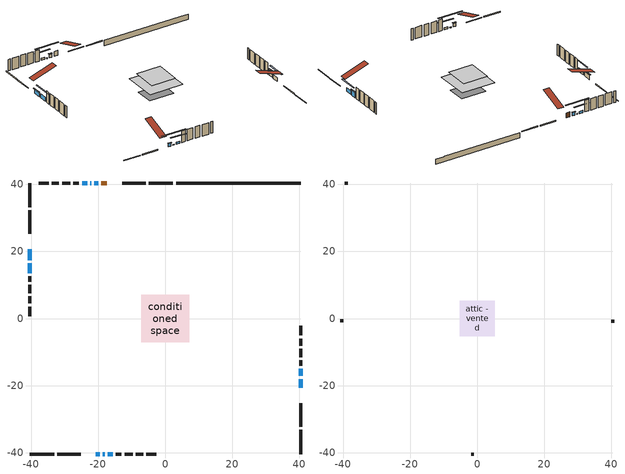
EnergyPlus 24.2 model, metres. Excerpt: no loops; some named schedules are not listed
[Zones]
conditioned space
 floor outside (Floor1 construction): -2.17,-2.17 -2.17,2.17 2.17,2.17 2.17,-2.17 z0.31
 floor adiabatic (AdiabaticFloorConstruction): -7.15,-7.15 -7.15,7.15 7.15,7.15 7.15,-7.15 z2.75
 floor foundation (Slab1 construction): -5.34,-3.96 -5.34,3.96 5.34,3.96 5.34,-3.96 z-1.92
 wall outside (RimJoist1 construction): 2.31,40.42 -4.93,40.42 / -40.42,-40.42 -33.18,-40.42 / -40.42,40.42 -40.42,33.18 / 40.42,-40.42 40.42,-33.18 z0.31:0.61
 wall outside (RimJoist2 construction): -5.86,40.42 -12.83,40.42 / -32.25,-40.42 -25.28,-40.42 / -40.42,32.25 -40.42,25.28 / 40.42,-32.25 40.42,-25.28 z0.31:0.61
 wall outside (AdiabaticWallConstruction 1): -17.38,40.42 -19.1,40.42 z0.31:2.34
 wall outside (AdiabaticWallConstruction): 40.42,-20.73 40.42,-18.05 z0.31:1.87; -20.03,40.42 -21.18,40.42 / -20.73,-40.42 -19.58,-40.42 z0.31:1.65; -40.42,20.73 -40.42,17.45 z0.31:2.22; -22.1,40.42 -22.41,40.42 z0.31:0.66; -18.65,-40.42 -18.06,-40.42 z0.31:0.65; -23.33,40.42 -24.81,40.42 / -17.14,-40.42 -15.65,-40.42 z0.31:1.17; -40.42,16.52 -40.42,13.53 z0.31:2.05; 40.42,-17.12 40.42,-15.04 z0.31:2.74
 wall outside (Wall1 construction): -25.74,40.42 -27.39,40.42 / -14.72,-40.42 -13.07,-40.42 / -40.42,12.6 -40.42,10.95 / 40.42,-14.11 40.42,-12.46 z0.31:5.19
 wall outside (Wall2 construction): -28.32,40.42 -30.77,40.42 / -12.14,-40.42 -9.7,-40.42 / -40.42,10.02 -40.42,7.58 / 40.42,-11.53 40.42,-9.08 z0.31:5.19
 wall outside (Wall3 construction): -31.7,40.42 -33.87,40.42 / -8.77,-40.42 -6.6,-40.42 / -40.42,6.65 -40.42,4.48 / 40.42,-8.15 40.42,-5.98 z0.31:5.19
 wall outside (Wall4 construction): -34.8,40.42 -37.71,40.42 / -5.67,-40.42 -2.76,-40.42 / -40.42,3.55 -40.42,0.64 / 40.42,-5.05 40.42,-2.14 z0.31:5.19
 wall foundation (FoundationWall1 construction): 3.23,40.42,-1.92 3.23,40.42,0.31 36.7,40.42,0.31 36.7,40.42,0.23 40.42,40.42,0.23 40.42,40.42,-1.92
 window (WindowConstruction): 40.42,-20.73 40.42,-18.05 z0.31:1.87
 window (WindowConstruction 5): -20.03,40.42 -21.18,40.42 z0.31:1.65
 window (WindowConstruction 6): -20.73,-40.42 -19.58,-40.42 z0.31:1.65
 window (WindowConstruction 7): -40.42,20.73 -40.42,17.45 z0.31:2.22
 window (WindowConstruction 8): -22.11,40.42 -22.4,40.42 z0.31:0.65
 window (WindowConstruction 9): -18.65,-40.42 -18.06,-40.42 z0.31:0.65
 window (WindowConstruction 1): -23.33,40.42 -24.81,40.42 z0.31:1.17
 window (WindowConstruction 2): -17.13,-40.42 -15.65,-40.42 z0.31:1.17
 window (WindowConstruction 3): -40.42,16.52 -40.42,13.53 z0.31:2.05
 window (WindowConstruction 4): 40.42,-17.12 40.42,-15.04 z0.31:2.74
 door (Door): -17.38,40.42 -19.1,40.42 z0.31:2.34
 ceiling adiabatic (AdiabaticFloorConstruction): 7.15,-7.15 7.15,7.15 -7.15,7.15 -7.15,-7.15 z2.75
attic - vented
 floor to conditioned space (Floor2 construction Reversed): -5.24,-5.24 -5.24,5.24 5.24,5.24 5.24,-5.24 z5.19
 wall outside (Wall5 construction): -38.64,40.42 -39.49,40.42 / -1.83,-40.42 -0.98,-40.42 / -40.42,-0.29 -40.42,-1.14 / 40.42,-1.21 40.42,-0.36 z0.31:5.19
 roof outside (Roof1 construction): -16.45,40.42,5.19 -16.45,30.2,8.59 -13.76,30.2,8.59 -13.76,40.42,5.19; -21.66,-40.42,5.19 -21.66,-30.2,8.59 -24.35,-30.2,8.59 -24.35,-40.42,5.19; -40.42,21.66,5.19 -30.2,21.66,8.59 -30.2,24.35,8.59 -40.42,24.35,5.19; 40.42,-21.66,5.19 30.2,-21.66,8.59 30.2,-24.35,8.59 40.42,-24.35,5.19
shading: 40.42,-15.41 40.42,-23.37 40.83,-23.37 40.83,-15.41 z4.51; -21.38,40.42 -19.83,40.42 -19.83,40.83 -21.38,40.83 z1.85; -19.38,-40.42 -20.93,-40.42 -20.93,-40.83 -19.38,-40.83 z1.85; -40.42,17.25 -40.42,20.93 -40.83,20.93 -40.83,17.25 z2.43; -27.51,40.42 -17,40.42 -17,40.83 -27.51,40.83 z5.76; -12.95,-40.42 -23.76,-40.42 -23.76,-40.83 -12.95,-40.83 z5.76; -27.45,40.42 -20.69,40.42 -20.69,40.83 -27.45,40.83 z3.81; -13.01,-40.42 -19.77,-40.42 -19.77,-40.83 -13.01,-40.83 z3.81; -40.42,10.89 -40.42,19.16 -40.83,19.16 -40.83,10.89 z4.69; 40.42,-14.84 40.42,-17.32 40.83,-17.32 40.83,-14.84 z2.94
[Building]
Building 1: Terrain=Suburbs
[Site:Location]
Toronto City Centre_ON: Latitude {deg}=43.63; Longitude {deg}=-79.39; Time Zone {hr}=-5; Elevation {m}=77; Keep Site Location Information=Yes
[Site:GroundTemperature:Shallow]
5.01852, 3.26908, 3.12898, 3.95918, 7.29196, 10.6092, 13.4851, 15.3069, 15.4617, 13.9799, 11.1774, 7.9619
[Site:WaterMainsTemperature]
Calculation Method=Schedule; Temperature Schedule=mains temperature schedule
[Material] Roughness=Rough; Thermal Absorptance=0.9
Name | Thickness {m} | Conductivity {W/m-K} | Density {kg/m3} | Specific Heat {J/kg-K} | Solar Absorptance | Visible Absorptance
asphalt or fiberglass shingles | 0.00635 | 0.162714 | 1121.4 | 1465.45 | 0.84 | 0.84
ceiling loosefill ins | 0.169333 | 0.0480833 | 16.02 | 1046.75 | 0.7 | 0.7
ceiling stud and cavity | 0.1397 | 0.0897479 | 65.682 | 1177.47 | 0.7 | 0.7
concrete 4.0 in. | 0.1016 | 1.803125 | 2242.8 | 837.4 | 0.7 | 0.7
concrete 8.0 in. | 0.2032 | 1.803125 | 2242.8 | 837.4 | 0.7 | 0.7
door material | 0.04445 | 0.327969 | 512.64 | 1214.23 | 0.7 | 0.7
exterior vertical ins | 0.0145571 | 0.029427 | 32.04 | 1214.23 | 0.7 | 0.7
floor covering | 0.0127 | 0.0433444 | 54.468 | 1339.84 | 0.6 | 0.6
floor rigid ins | 0.103632 | 0.029427 | 32.04 | 1214.23 | 0.7 | 0.7
floor rigid ins 1; wall rigid ins | 0.512978 | 0.029427 | 32.04 | 1214.23 | 0.7 | 0.7
floor stud and cavity | 0.1397 | 0.842252 | 92.3553 | 1139.71 | 0.7 | 0.7
floor stud and cavity 1 | 0.1397 | 1.75129 | 37.0049 | 1207.88 | 0.7 | 0.7
furniture material conditioned space 1 | 0.1524 | 0.115458 | 640.8 | 1214.23 | 0.6 | 0.6
gypsum board | 0.0127 | 0.160291 | 801 | 837.4 | 0.6 | 0.6
gypsum board 1 | 0.0127 | 0.160291 | 801 | 837.4 | 0.7 | 0.7
interior horizontal ins | 0.0378081 | 0.029427 | 32.04 | 1214.23 | 0.7 | 0.7
osb sheathing 0.5 in. | 0.0127 | 0.115458 | 512.64 | 1214.23 | 0.7 | 0.7
osb sheathing 0.75 in. | 0.01905 | 0.115458 | 512.64 | 1214.23 | 0.7 | 0.7
osb sheathing 2.0 in. | 0.0508 | 0.115458 | 512.64 | 1214.23 | 0.7 | 0.7
rim joist stud and cavity | 0.0508 | 0.0451784 | 125.044 | 1163.47 | 0.6 | 0.6
rim joist stud and cavity 1 | 0.0508 | 0.029095 | 125.044 | 1163.47 | 0.6 | 0.6
wall stud and cavity | 0.1397 | 0.0870893 | 139.0536 | 1170.24 | 0.7 | 0.7
wall stud and cavity 1 | 0.1397 | 0.100429 | 139.0536 | 1170.24 | 0.7 | 0.7
wall stud and cavity 2 | 0.1397 | 0.0867086 | 139.0536 | 1170.24 | 0.7 | 0.7
wall stud and cavity 3 | 0.1397 | 0.0999226 | 139.0536 | 1170.24 | 0.7 | 0.7
wall stud and cavity 4 | 0.0889 | 6.1454 | 50.32683 | 1063.81 | 0.6 | 0.6
wall stud and cavity 5 | 0.0889 | 0.380278 | 52.3479 | 1209.89 | 0.7 | 0.7
wall stud and cavity 6 | 0.0889 | 0.391764 | 83.0341 | 1211.67 | 0.7 | 0.7
wood siding | 0.0254 | 0.102417 | 544.68 | 1172.36 | 0.4 | 0.4
wood siding 1 | 0.00254 | 0.102417 | 544.68 | 1172.36 | 0.4 | 0.4
wood siding 2; wood siding 3; wood siding 4 | 0.0254 | 0.102417 | 544.68 | 1172.36 | 0.7 | 0.7
[WindowMaterial:SimpleGlazingSystem]
Name | U-Factor {W/m2-K} | Solar Heat Gain Coefficient
WindowMaterial | 3.2745 | 0.68
WindowMaterial 1 | 3.28416 | 0.62
WindowMaterial 2 | 3.27223 | 0.69
WindowMaterial 3 | 3.26655 | 0.71
WindowMaterial 4 | 3.276206 | 0.67
WindowMaterial 5 | 3.2711 | 0.69
WindowMaterial 6 | 7.32576 | 0.6
[Construction]
AdiabaticFloorConstruction: floor stud and cavity 1, floor rigid ins 1, osb sheathing 0.75 in., floor covering
AdiabaticWallConstruction: wood siding 3, wall rigid ins, wall stud and cavity 5, gypsum board
AdiabaticWallConstruction 1: wood siding 4, wall rigid ins, wall stud and cavity 5, gypsum board
Door: door material
Floor1 construction: floor stud and cavity, floor rigid ins, osb sheathing 0.75 in., floor covering
Floor2 construction Reversed: gypsum board, ceiling stud and cavity, ceiling loosefill ins
FoundationWall1 construction: concrete 8.0 in., gypsum board 1
furniture construction conditioned space 1: furniture material conditioned space 1
PartitionWallConstruction: gypsum board, wall stud and cavity 6, gypsum board
RimJoist1 construction: wood siding 2, osb sheathing 2.0 in., rim joist stud and cavity
RimJoist2 construction: wood siding 2, osb sheathing 2.0 in., rim joist stud and cavity 1
Roof1 construction: asphalt or fiberglass shingles
Slab1 construction: concrete 4.0 in.
Wall1 construction: wood siding, osb sheathing 0.5 in., wall stud and cavity, gypsum board
Wall2 construction: wood siding, osb sheathing 0.5 in., wall stud and cavity 1, gypsum board
Wall3 construction: wood siding, osb sheathing 0.5 in., wall stud and cavity 2, gypsum board
Wall4 construction: wood siding, osb sheathing 0.5 in., wall stud and cavity 3, gypsum board
Wall5 construction: wood siding 1, wall stud and cavity 4
WindowConstruction: WindowMaterial
WindowConstruction 1; WindowConstruction 2: WindowMaterial 1
WindowConstruction 3: WindowMaterial 2
WindowConstruction 4: WindowMaterial 3
WindowConstruction 5; WindowConstruction 6: WindowMaterial 4
WindowConstruction 7: WindowMaterial 5
WindowConstruction 8; WindowConstruction 9: WindowMaterial 6
[Zone] Multiplier=1; Part of Total Floor Area=Yes
Name | Volume {m3}
attic - vented | 60.838
conditioned space | 722.2
[Space]
Name | Zone | Volume {m3}
attic - vented 1 | attic - vented | 60.838
conditioned space 1 | conditioned space | 722.2
[ZoneInfiltration:EffectiveLeakageArea]
infil attic - vented 1: Zone or Space=attic - vented 1; Schedule=Always On Discrete; Effective Air Leakage Area {cm2}=4633.26; Stack Coefficient=0.000575955; Wind Coefficient=1.62149e-05
[ZoneMixing]
whole house fan mix: Zone or Space=attic - vented; Schedule=Always On Continuous; Design Flow Rate Calculation Method=Flow/Zone; Design Flow Rate {m3/s}=0; Source Zone or Space=conditioned space
[SurfaceProperty:ExposedFoundationPerimeter]
Slab1: Exposed Perimeter Calculation Method=TotalExposedPerimeter; Total Exposed Perimeter {m}=37.185
[InternalMass] Zone or ZoneList=conditioned space; Space or SpaceList=conditioned space 1
Name | Construction | Surface Area {m2}
furniture mass conditioned space 1 | furniture construction conditioned space 1 | 123.08
partition wall mass | PartitionWallConstruction | 307.7
[Lights]
interior lighting: Zone or ZoneList or Space or SpaceList=conditioned space 1; Schedule=interior lighting schedule; Design Level Calculation Method=LightingLevel; Lighting Level {W}=343.2; Return Air Fraction=0; Fraction Radiant=0.6; Fraction Visible=0.2; Fraction Replaceable=1
[People]
occupants: Zone or ZoneList or Space or SpaceList=conditioned space 1; Number of People Schedule=occupants schedule; Number of People Calculation Method=People; Number of People=3; Fraction Radiant=0.314171; Sensible Heat Fraction=0.56303; Activity Level Schedule=occupants activity schedule; Carbon Dioxide Generation Rate {m3/s-W}=0; Enable ASHRAE 55 Comfort Warnings=No; Mean Radiant Temperature Calculation Type=EnclosureAveraged
[ElectricEquipment] Zone or ZoneList or Space or SpaceList=conditioned space 1; Design Level Calculation Method=EquipmentLevel
Name | Schedule | Design Level {W} | Fraction Latent | Fraction Radiant | Fraction Lost
clothes dryer | clothes dryer schedule | 140.772 | 0.015 | 0.081 | 0.85
clothes washer | clothes washer schedule | 32.1985 | 0.03 | 0.162 | 0.7
cooking range | cooking range schedule | 215.147 | 0.08 | 0.432 | 0.2
dishwasher | dishwasher schedule | 66.8632 | 0.3 | 0.18 | 0.4
fridge | fridge schedule | 72.9452 | 0 | 0.6 | 0
mech vent house fan | mech vent house fan schedule | 26 | 0 | 0 | 1
mech vent house fan cfis | mech vent house fan cfis schedule | 0 | 0 | 0 | 0
misc plug loads | misc plug loads schedule | 494.7 | 0.045 | 0.513 | 0.1
whole house fan | Always On Discrete | 0 | 0 | 0 | 1
[OtherEquipment] Zone or ZoneList or Space or SpaceList=conditioned space 1; Design Level Calculation Method=EquipmentLevel
Name | Fuel Type | Schedule | Design Level {W} | Fraction Latent | Fraction Radiant | Fraction Lost
clothes dryer 1 | Electricity | clothes dryer schedule | 0 | 0.015 | 0.081 | 0.85
cooking range 1 | Electricity | cooking range schedule | 0 | 0.08 | 0.432 | 0.2
general water use latent | None | general water use schedule | 62.594 | 1 | 0 | 0
general water use sensible | None | general water use schedule | -61.6891 | 0 | 0.6 | 0
mech vent house fan latent load | None | Always On Discrete | 0 | 1 | 0 | 0
mech vent house fan sensible load | None | Always On Discrete | 0 | 0 | 0 | 0
water heater energy adjustment1 | NaturalGas | Always On Discrete | 0.01 | 0 | 0 | 1
[ZoneInfiltration:DesignFlowRate] Zone or ZoneList or Space or SpaceList=conditioned space 1; Schedule=Always On Discrete; Design Flow Rate Calculation Method=Flow/Zone; Design Flow Rate {m3/s}=0
infil flow; natural vent flow; whole house fan flow
[AvailabilityManager:Scheduled]
central ac and furnace airloop Availability Manager: Schedule=Always On Discrete
[Foundation:Kiva]
Foundation Kiva 1: Initial Indoor Air Temperature {C}=21; Interior Horizontal Insulation Material=interior horizontal ins; Interior Horizontal Insulation Depth {m}=0; Interior Horizontal Insulation Width {m}=1; Wall Height Above Grade {m}=0.310012; Wall Depth Below Slab {m}=0.2032; Custom Block Material Name 1=exterior vertical ins; Custom Block Depth 1 {m}=2.23001; Custom Block X Position 1 {m}=0.2159; Custom Block Z Position 1 {m}=0
[Foundation:Kiva:Settings]
Soil Conductivity {W/m-K}=0.849921; Soil Density {kg/m3}=1842.3; Soil Specific Heat {J/kg-K}=418.7; Ground Solar Absorptivity=0.9; Ground Thermal Absorptivity=0.9; Ground Surface Roughness {m}=0.03; Far-Field Width {m}=40; Deep-Ground Boundary Condition=ZeroFlux; Deep-Ground Depth {m}=40; Minimum Cell Dimension {m}=0.2; Maximum Cell Growth Coefficient=3; Simulation Timestep=Timestep
[Exterior:Lights]
exterior lighting: Schedule=exterior lighting schedule; Design Level {W}=75.6
[EnergyManagementSystem:GlobalVariable]
central_ac_and_furnace_airloop_Fan_RTF
infil_program_Qfan
infil_program_Qinf
natural_vent_program_Qnv
natural_vent_program_Qwhf
[EnergyManagementSystem:Sensor]
Name | Output:Variable or Output:Meter Index Key | Output:Variable or Output:Meter
airflow_gain | infil flow | Infiltration Sensible Heat Gain Energy
airflow_gain_1 | natural vent flow | Infiltration Sensible Heat Gain Energy
airflow_gain_2 | whole house fan flow | Infiltration Sensible Heat Gain Energy
airflow_loss | infil flow | Infiltration Sensible Heat Loss Energy
airflow_loss_1 | natural vent flow | Infiltration Sensible Heat Loss Energy
airflow_loss_2 | whole house fan flow | Infiltration Sensible Heat Loss Energy
clg_load_cond |  | Cooling:EnergyTransfer:Zone:CONDITIONED SPACE
clg_sp_s; clg_sp_s_1 | cooling setpoint | Schedule Value
clothes_dryer_exhaust_0_sch_s | clothes dryer exhaust 0 schedule | Schedule Value
cool_season | cooling season schedule | Schedule Value
htg_load_cond |  | Heating:EnergyTransfer:Zone:CONDITIONED SPACE
htg_sp_s; htg_sp_s_1 | heating setpoint | Schedule Value
ig_ee_conv | clothes dryer | Electric Equipment Convective Heating Energy
ig_ee_conv_2 | cooking range | Electric Equipment Convective Heating Energy
ig_ee_conv_4 | fridge | Electric Equipment Convective Heating Energy
ig_ee_conv_5 | misc plug loads | Electric Equipment Convective Heating Energy
ig_ee_conv_6 | whole house fan | Electric Equipment Convective Heating Energy
ig_ee_rad | clothes dryer | Electric Equipment Radiant Heating Energy
ig_ee_rad_2 | cooking range | Electric Equipment Radiant Heating Energy
ig_ee_rad_4 | fridge | Electric Equipment Radiant Heating Energy
ig_ee_rad_5 | misc plug loads | Electric Equipment Radiant Heating Energy
ig_ee_rad_6 | whole house fan | Electric Equipment Radiant Heating Energy
ig_lgt_conv | interior lighting | Lights Convective Heating Energy
ig_lgt_rad | interior lighting | Lights Radiant Heating Energy
ig_lgt_vis | interior lighting | Lights Visible Radiation Heating Energy
ig_oe_conv | clothes dryer 1 | Other Equipment Convective Heating Energy
ig_oe_conv_1 | cooking range 1 | Other Equipment Convective Heating Energy
ig_oe_conv_2 | general water use latent | Other Equipment Convective Heating Energy
ig_oe_conv_3 | general water use sensible | Other Equipment Convective Heating Energy
ig_oe_conv_4 | water heater energy adjustment1 | Other Equipment Convective Heating Energy
ig_oe_rad | clothes dryer 1 | Other Equipment Radiant Heating Energy
ig_oe_rad_1 | cooking range 1 | Other Equipment Radiant Heating Energy
ig_oe_rad_2 | general water use latent | Other Equipment Radiant Heating Energy
ig_oe_rad_3 | general water use sensible | Other Equipment Radiant Heating Energy
ig_oe_rad_4 | water heater energy adjustment1 | Other Equipment Radiant Heating Energy
ig_ppl_conv | occupants | People Convective Heating Energy
ig_ppl_rad | occupants | People Radiant Heating Energy
im_conv | furniture mass conditioned space 1 | Surface Inside Face Convection Heat Gain Energy
im_conv_1 | partition wall mass | Surface Inside Face Convection Heat Gain Energy
im_ig | furniture mass conditioned space 1 | Surface Inside Face Internal Gains Radiation Heat Gain Energy
im_ig_1 | partition wall mass | Surface Inside Face Internal Gains Radiation Heat Gain Energy
im_lgt | furniture mass conditioned space 1 | Surface Inside Face Lights Radiation Heat Gain Energy
im_lgt_1 | partition wall mass | Surface Inside Face Lights Radiation Heat Gain Energy
im_sol | furniture mass conditioned space 1 | Surface Inside Face Solar Radiation Heat Gain Energy
im_sol_1 | partition wall mass | Surface Inside Face Solar Radiation Heat Gain Energy
im_surf | furniture mass conditioned space 1 | Surface Inside Face Net Surface Thermal Radiation Heat Gain Energy
im_surf_1 | partition wall mass | Surface Inside Face Net Surface Thermal Radiation Heat Gain Energy
mv_conv | mech vent house fan | Electric Equipment Convective Heating Energy
mv_conv_1 | mech vent house fan cfis | Electric Equipment Convective Heating Energy
mv_conv_2 | mech vent house fan latent load | Other Equipment Convective Heating Energy
mv_conv_3 | mech vent house fan sensible load | Other Equipment Convective Heating Energy
mv_rad | mech vent house fan | Electric Equipment Radiant Heating Energy
mv_rad_1 | mech vent house fan cfis | Electric Equipment Radiant Heating Energy
mv_rad_2 | mech vent house fan latent load | Other Equipment Radiant Heating Energy
mv_rad_3 | mech vent house fan sensible load | Other Equipment Radiant Heating Energy
natural_vent_s | natural vent schedule | Schedule Value
out_pb_s |  | Site Outdoor Air Barometric Pressure
out_wt_s |  | Site Outdoor Air Humidity Ratio
site_vw_s |  | Site Wind Speed
ss_back_out | Window1 | Surface Window Shortwave from Zone Back Out Window Heat Transfer Rate
ss_back_out_1 | Window10 | Surface Window Shortwave from Zone Back Out Window Heat Transfer Rate
ss_back_out_2 | Window11 | Surface Window Shortwave from Zone Back Out Window Heat Transfer Rate
ss_back_out_3 | Window12 | Surface Window Shortwave from Zone Back Out Window Heat Transfer Rate
ss_back_out_4 | Window14 | Surface Window Shortwave from Zone Back Out Window Heat Transfer Rate
ss_back_out_5 | Window15 | Surface Window Shortwave from Zone Back Out Window Heat Transfer Rate
ss_back_out_6 | Window3 | Surface Window Shortwave from Zone Back Out Window Heat Transfer Rate
ss_back_out_7 | Window5 | Surface Window Shortwave from Zone Back Out Window Heat Transfer Rate
ss_back_out_8 | Window7 | Surface Window Shortwave from Zone Back Out Window Heat Transfer Rate
ss_back_out_9 | Window9 | Surface Window Shortwave from Zone Back Out Window Heat Transfer Rate
ss_conv | Door1 | Surface Inside Face Convection Heat Gain Energy
ss_conv_1 | Window1 | Surface Inside Face Convection Heat Gain Energy
ss_conv_10 | Window9 | Surface Inside Face Convection Heat Gain Energy
ss_conv_2 | Window10 | Surface Inside Face Convection Heat Gain Energy
ss_conv_3 | Window11 | Surface Inside Face Convection Heat Gain Energy
ss_conv_4 | Window12 | Surface Inside Face Convection Heat Gain Energy
ss_conv_5 | Window14 | Surface Inside Face Convection Heat Gain Energy
ss_conv_6 | Window15 | Surface Inside Face Convection Heat Gain Energy
ss_conv_7 | Window3 | Surface Inside Face Convection Heat Gain Energy
ss_conv_8 | Window5 | Surface Inside Face Convection Heat Gain Energy
ss_conv_9 | Window7 | Surface Inside Face Convection Heat Gain Energy
ss_ig | Door1 | Surface Inside Face Internal Gains Radiation Heat Gain Energy
ss_ig_1 | Window1 | Surface Inside Face Internal Gains Radiation Heat Gain Energy
ss_ig_10 | Window9 | Surface Inside Face Internal Gains Radiation Heat Gain Energy
ss_ig_2 | Window10 | Surface Inside Face Internal Gains Radiation Heat Gain Energy
ss_ig_3 | Window11 | Surface Inside Face Internal Gains Radiation Heat Gain Energy
ss_ig_4 | Window12 | Surface Inside Face Internal Gains Radiation Heat Gain Energy
ss_ig_5 | Window14 | Surface Inside Face Internal Gains Radiation Heat Gain Energy
ss_ig_6 | Window15 | Surface Inside Face Internal Gains Radiation Heat Gain Energy
ss_ig_7 | Window3 | Surface Inside Face Internal Gains Radiation Heat Gain Energy
ss_ig_8 | Window5 | Surface Inside Face Internal Gains Radiation Heat Gain Energy
ss_ig_9 | Window7 | Surface Inside Face Internal Gains Radiation Heat Gain Energy
ss_lgt | Door1 | Surface Inside Face Lights Radiation Heat Gain Energy
ss_sol | Door1 | Surface Inside Face Solar Radiation Heat Gain Energy
ss_surf | Door1 | Surface Inside Face Net Surface Thermal Radiation Heat Gain Energy
ss_surf_1 | Window1 | Surface Inside Face Net Surface Thermal Radiation Heat Gain Energy
ss_surf_10 | Window9 | Surface Inside Face Net Surface Thermal Radiation Heat Gain Energy
ss_surf_2 | Window10 | Surface Inside Face Net Surface Thermal Radiation Heat Gain Energy
ss_surf_3 | Window11 | Surface Inside Face Net Surface Thermal Radiation Heat Gain Energy
ss_surf_4 | Window12 | Surface Inside Face Net Surface Thermal Radiation Heat Gain Energy
ss_surf_5 | Window14 | Surface Inside Face Net Surface Thermal Radiation Heat Gain Energy
ss_surf_6 | Window15 | Surface Inside Face Net Surface Thermal Radiation Heat Gain Energy
ss_surf_7 | Window3 | Surface Inside Face Net Surface Thermal Radiation Heat Gain Energy
ss_surf_8 | Window5 | Surface Inside Face Net Surface Thermal Radiation Heat Gain Energy
ss_surf_9 | Window7 | Surface Inside Face Net Surface Thermal Radiation Heat Gain Energy
ss_trans_in | Window1 | Surface Window Transmitted Solar Radiation Rate
ss_trans_in_1 | Window10 | Surface Window Transmitted Solar Radiation Rate
ss_trans_in_2 | Window11 | Surface Window Transmitted Solar Radiation Rate
ss_trans_in_3 | Window12 | Surface Window Transmitted Solar Radiation Rate
ss_trans_in_4 | Window14 | Surface Window Transmitted Solar Radiation Rate
ss_trans_in_5 | Window15 | Surface Window Transmitted Solar Radiation Rate
ss_trans_in_6 | Window3 | Surface Window Transmitted Solar Radiation Rate
ss_trans_in_7 | Window5 | Surface Window Transmitted Solar Radiation Rate
ss_trans_in_8 | Window7 | Surface Window Transmitted Solar Radiation Rate
ss_trans_in_9 | Window9 | Surface Window Transmitted Solar Radiation Rate
ss_trans_out | Window1 | Surface Inside Face Initial Transmitted Diffuse Transmitted Out Window Solar Radiation Rate
ss_trans_out_1 | Window10 | Surface Inside Face Initial Transmitted Diffuse Transmitted Out Window Solar Radiation Rate
ss_trans_out_2 | Window11 | Surface Inside Face Initial Transmitted Diffuse Transmitted Out Window Solar Radiation Rate
ss_trans_out_3 | Window12 | Surface Inside Face Initial Transmitted Diffuse Transmitted Out Window Solar Radiation Rate
ss_trans_out_4 | Window14 | Surface Inside Face Initial Transmitted Diffuse Transmitted Out Window Solar Radiation Rate
ss_trans_out_5 | Window15 | Surface Inside Face Initial Transmitted Diffuse Transmitted Out Window Solar Radiation Rate
ss_trans_out_6 | Window3 | Surface Inside Face Initial Transmitted Diffuse Transmitted Out Window Solar Radiation Rate
ss_trans_out_7 | Window5 | Surface Inside Face Initial Transmitted Diffuse Transmitted Out Window Solar Radiation Rate
ss_trans_out_8 | Window7 | Surface Inside Face Initial Transmitted Diffuse Transmitted Out Window Solar Radiation Rate
ss_trans_out_9 | Window9 | Surface Inside Face Initial Transmitted Diffuse Transmitted Out Window Solar Radiation Rate
s_conv | Floor1 | Surface Inside Face Convection Heat Gain Energy
s_conv_1 | Floor2 | Surface Inside Face Convection Heat Gain Energy
s_conv_10 | RimJoist2:180 | Surface Inside Face Convection Heat Gain Energy
s_conv_11 | RimJoist2:270 | Surface Inside Face Convection Heat Gain Energy
s_conv_12 | RimJoist2:90 | Surface Inside Face Convection Heat Gain Energy
s_conv_13 | Slab1 | Surface Inside Face Convection Heat Gain Energy
s_conv_14 | Wall1:0 | Surface Inside Face Convection Heat Gain Energy
s_conv_15 | Wall1:180 | Surface Inside Face Convection Heat Gain Energy
s_conv_16 | Wall1:270 | Surface Inside Face Convection Heat Gain Energy
s_conv_17 | Wall1:90 | Surface Inside Face Convection Heat Gain Energy
s_conv_18 | Wall2:0 | Surface Inside Face Convection Heat Gain Energy
s_conv_19 | Wall2:180 | Surface Inside Face Convection Heat Gain Energy
s_conv_2 | FoundationWall1 | Surface Inside Face Convection Heat Gain Energy
s_conv_20 | Wall2:270 | Surface Inside Face Convection Heat Gain Energy
s_conv_21 | Wall2:90 | Surface Inside Face Convection Heat Gain Energy
s_conv_22 | Wall3:0 | Surface Inside Face Convection Heat Gain Energy
s_conv_23 | Wall3:180 | Surface Inside Face Convection Heat Gain Energy
s_conv_24 | Wall3:270 | Surface Inside Face Convection Heat Gain Energy
s_conv_25 | Wall3:90 | Surface Inside Face Convection Heat Gain Energy
s_conv_26 | Wall4:0 | Surface Inside Face Convection Heat Gain Energy
